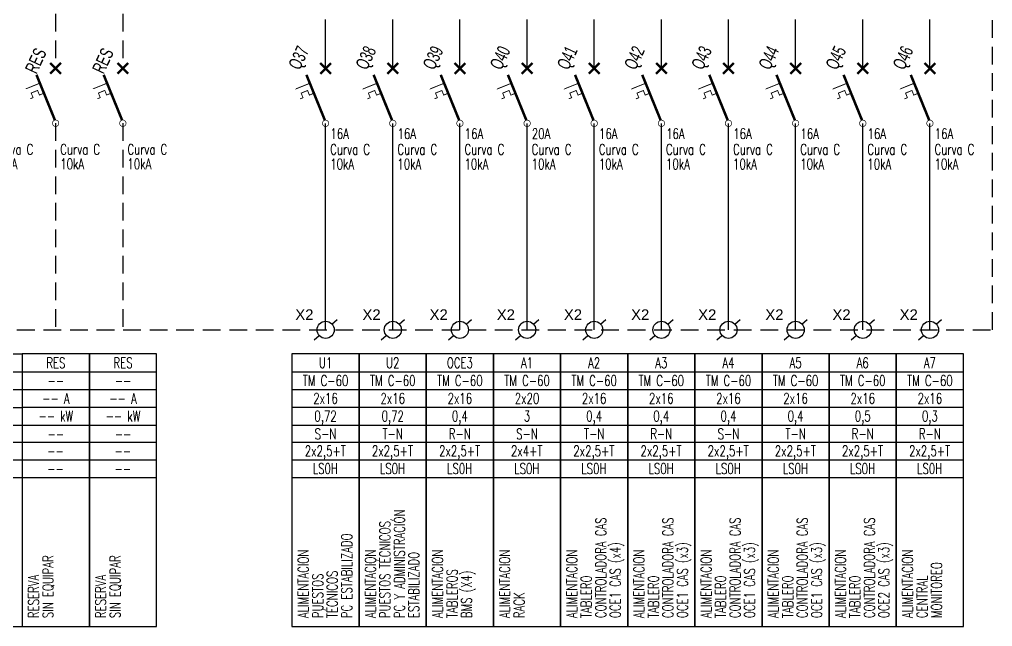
# Model space of a CAD drawing. Header units: millimetres. Extents: x 268.5 to 336.2, y -32.8 to -15.6.
# Drawn here: x 322.42 to 336.16, y -32.78 to -24.21 of the extents above; entities that cross this region are included whole.
import ezdxf
from ezdxf.enums import TextEntityAlignment as Align

# ---------------------------------------------------------------- set-up
doc = ezdxf.new("R2010")
doc.units = ezdxf.units.MM
doc.linetypes.add('HIDDEN', pattern=[0.375, 0.25, -0.125])
doc.linetypes.add('PHANTOM', pattern=[63.5, 31.75, -6.35, 6.35, -6.35, 6.35, -6.35])
for name, color, linetype in [('IE-UN-BARRAS', 14, 'Continuous'), ('IE-UN-CONDUCTOR', 14, 'Continuous'), ('IE-UN-INSTRUMENTOS', 171, 'Continuous'), ('IE-UN-INTERRUPTORES', 74, 'Continuous'), ('IE-UN-RECUADRO', 24, 'HIDDEN'), ('IE-UN-TEXTOS', 154, 'Continuous'), ('INSTRUMENTOS', 171, 'Continuous')]:
    doc.layers.add(name, color=color, linetype=linetype)
doc.styles.add('ARIAL', font='arial.ttf')
doc.styles.add('COTAS', font='romans.shx', dxfattribs={"width": 0.7})
doc.styles.get("Standard").update_dxf_attribs({"font": 'arial.ttf'})
doc.styles.add('UN-2016', font='romans.shx', dxfattribs={"width": 0.7, "height": 0.15})

# ---------------------------------------------------------------- blocks, each defined once
blk = doc.blocks.new('TM-DIN')
for points, const_width in [([(-0.076, 0.897), (0.076, 0.745)], 0.0333), ([(-0.076, 0.745), (0.076, 0.897)], 0.0333), ([(-0.01, 0.088), (-0.271, 0.73)], 0.0361), ([(-0.18, 0.464), (-0.229, 0.444), (-0.255, 0.509), (-0.345, 0.472), (-0.319, 0.407), (-0.36, 0.391)], 0.0125)]:
    blk.add_lwpolyline(points, dxfattribs=dict(const_width=const_width))
blk.add_lwpolyline([(-0.23, 0.608, 0.0125, 0.0125, 0), (-0.352, 0.559, 0.0624, 0, 0), (-0.431, 0.527, 0, 0, 0)], format="xyseb")
at = {"const_width": 0.00933}
blk.add_lwpolyline([(-0.045, 0.045, 1), (0.045, 0.045, 1)], format="xyb", close=True, dxfattribs=at)
at = {"style": 'UN-2016', "width": 0.7}
for tag, p in [('CAPAC', (0.068, -0.176)), ('CURVA', (0.065, -0.398)), ('CAPAC', (0.065, -0.605))]:
    blk.add_attdef(tag, p, '', height=0.15, dxfattribs=at)
blk = doc.blocks.new('BORNES')
for points in [[(0.089, 0.082), (0.164, 0.147)], [(-0.162, -0.139), (-0.092, -0.078)]]:
    blk.add_lwpolyline(points)
blk.add_circle((0, 0), 0.121)
at = {"layer": 'IE-UN-INSTRUMENTOS'}
blk.add_attdef('BORNES', (-0.428, 0.14), '', height=0.15, dxfattribs=at)
blk = doc.blocks.new('PLANILLA-UNI')
blk.add_lwpolyline([(-0.85, -0.422), (-0.85, -7.322), (0.85, -7.322), (0.85, -0.422)], close=True)
for points in [[(-0.85, -0.872), (0.85, -0.872)], [(-0.85, -1.322), (0.85, -1.322)], [(-0.85, -1.772), (0.85, -1.772)], [(-0.85, -2.222), (0.85, -2.222)], [(-0.85, -2.655), (0.837, -2.655)], [(-0.85, -3.101), (0.837, -3.101)], [(-0.85, -3.548), (0.837, -3.548)]]:
    blk.add_lwpolyline(points)
at = {"style": 'ARIAL', "width": 0.7}
for tag, p in [('CIRCUITO', (0, -0.647)), ('PROTECCION', (0, -1.097)), ('CALIBRE', (0, -1.547)), ('POTENCIA', (0, -1.997)), ('FASES', (0, -2.447)), ('CABLE', (-0.006, -2.878)), ('FORMACIÓN', (-0.006, -3.325))]:
    blk.add_attdef(tag, text='', height=0.25, dxfattribs=at).set_placement(p, align=Align.MIDDLE_CENTER)
for tag, p in [('FUNCION', (-0.43, -7.109)), ('DESTINO', (-0.064, -7.109)), ('DESTINO', (0.303, -7.109)), ('DESTINO', (0.669, -7.109))]:
    blk.add_attdef(tag, p, '', height=0.25, rotation=90, dxfattribs=at)

msp = doc.modelspace()

# ---------------------------------------------------------------- linework, layer by layer
at = {"layer": 'IE-UN-BARRAS'}
for points in [[(326.745, -24.897), (326.745, -24.206)], [(327.694, -24.897), (327.694, -24.206)], [(328.642, -24.897), (328.642, -24.206)], [(329.591, -24.897), (329.591, -24.206)], [(330.539, -24.897), (330.539, -24.206)], [(331.488, -24.897), (331.488, -24.206)], [(332.435, -24.897), (332.435, -24.206)], [(333.384, -24.897), (333.384, -24.206)], [(334.332, -24.897), (334.332, -24.206)], [(335.281, -24.897), (335.281, -24.206)], [(326.745, -28.591), (326.745, -25.673)], [(327.694, -28.591), (327.694, -25.673)], [(328.642, -28.591), (328.642, -25.673)], [(329.591, -28.591), (329.591, -25.673)], [(330.539, -28.591), (330.539, -25.673)], [(331.488, -28.591), (331.488, -25.673)], [(332.435, -28.591), (332.435, -25.673)], [(333.384, -28.591), (333.384, -25.673)], [(334.332, -28.591), (334.332, -25.673)], [(335.281, -28.591), (335.281, -25.673)]]:
    msp.add_lwpolyline(points, dxfattribs=at)
at = {"layer": 'IE-UN-CONDUCTOR', "linetype": 'HIDDEN'}
for points in [[(322.932, -20.377), (322.932, -24.896)], [(323.881, -20.377), (323.881, -24.896)], [(322.932, -25.672), (322.932, -28.591)], [(323.881, -25.672), (323.881, -28.591)]]:
    msp.add_lwpolyline(points, dxfattribs=at)
at = {"layer": 'IE-UN-RECUADRO'}
msp.add_lwpolyline([(269.136, -28.59), (336.165, -28.59), (336.165, -17.099), (269.136, -17.099), (269.136, -28.59)], dxfattribs=at)

# ---------------------------------------------------------------- block references
at = {"layer": 'IE-UN-INSTRUMENTOS'}
for p in [(326.745, -28.591), (327.694, -28.591), (328.642, -28.591), (329.591, -28.591), (330.539, -28.591), (331.488, -28.591), (332.435, -28.591), (333.384, -28.591), (334.332, -28.591), (335.281, -28.591)]:
    msp.add_blockref('BORNES', p, dxfattribs=at).add_auto_attribs({'BORNES': 'X2'})
at = {"layer": 'IE-UN-INTERRUPTORES'}
ref = msp.add_blockref('TM-DIN', (321.99, -25.717), dxfattribs=at)
ref.add_attrib('CURVA', 'Curva C', (322.055, -26.115), dxfattribs={"layer": 'IE-UN-TEXTOS', "height": 0.15, "style": 'UN-2016', "width": 0.7})
ref.add_attrib('CAPAC', '16A', (322.058, -25.894), dxfattribs={"layer": 'IE-UN-TEXTOS', "height": 0.15, "style": 'UN-2016', "width": 0.7})
ref.add_attrib('CAPAC', '10kA', (322.055, -26.322), dxfattribs={"layer": 'IE-UN-TEXTOS', "height": 0.15, "style": 'UN-2016', "width": 0.7})
ref = msp.add_blockref('TM-DIN', (322.932, -25.717), dxfattribs=at)
ref.add_attrib('CURVA', 'Curva C', (322.997, -26.115), dxfattribs={"layer": 'IE-UN-TEXTOS', "height": 0.15, "style": 'UN-2016', "width": 0.7})
ref.add_attrib('CAPAC', '10kA', (322.997, -26.322), dxfattribs={"layer": 'IE-UN-TEXTOS', "height": 0.15, "style": 'UN-2016', "width": 0.7})
ref = msp.add_blockref('TM-DIN', (323.881, -25.717), dxfattribs=at)
ref.add_attrib('CURVA', 'Curva C', (323.946, -26.115), dxfattribs={"layer": 'IE-UN-TEXTOS', "height": 0.15, "style": 'UN-2016', "width": 0.7})
ref.add_attrib('CAPAC', '10kA', (323.946, -26.322), dxfattribs={"layer": 'IE-UN-TEXTOS', "height": 0.15, "style": 'UN-2016', "width": 0.7})
ref = msp.add_blockref('TM-DIN', (326.745, -25.718), dxfattribs=at)
ref.add_attrib('CURVA', 'Curva C', (326.81, -26.116), dxfattribs={"layer": 'IE-UN-TEXTOS', "height": 0.15, "style": 'UN-2016', "width": 0.7})
ref.add_attrib('CAPAC', '16A', (326.813, -25.894), dxfattribs={"layer": 'IE-UN-TEXTOS', "height": 0.15, "style": 'UN-2016', "width": 0.7})
ref.add_attrib('CAPAC', '10kA', (326.81, -26.323), dxfattribs={"layer": 'IE-UN-TEXTOS', "height": 0.15, "style": 'UN-2016', "width": 0.7})
ref = msp.add_blockref('TM-DIN', (327.694, -25.718), dxfattribs=at)
ref.add_attrib('CURVA', 'Curva C', (327.759, -26.116), dxfattribs={"layer": 'IE-UN-TEXTOS', "height": 0.15, "style": 'UN-2016', "width": 0.7})
ref.add_attrib('CAPAC', '16A', (327.761, -25.894), dxfattribs={"layer": 'IE-UN-TEXTOS', "height": 0.15, "style": 'UN-2016', "width": 0.7})
ref.add_attrib('CAPAC', '10kA', (327.759, -26.323), dxfattribs={"layer": 'IE-UN-TEXTOS', "height": 0.15, "style": 'UN-2016', "width": 0.7})
ref = msp.add_blockref('TM-DIN', (328.642, -25.718), dxfattribs=at)
ref.add_attrib('CURVA', 'Curva C', (328.707, -26.116), dxfattribs={"layer": 'IE-UN-TEXTOS', "height": 0.15, "style": 'UN-2016', "width": 0.7})
ref.add_attrib('CAPAC', '16A', (328.71, -25.894), dxfattribs={"layer": 'IE-UN-TEXTOS', "height": 0.15, "style": 'UN-2016', "width": 0.7})
ref.add_attrib('CAPAC', '10kA', (328.707, -26.323), dxfattribs={"layer": 'IE-UN-TEXTOS', "height": 0.15, "style": 'UN-2016', "width": 0.7})
ref = msp.add_blockref('TM-DIN', (329.591, -25.718), dxfattribs=at)
ref.add_attrib('CURVA', 'Curva C', (329.656, -26.116), dxfattribs={"layer": 'IE-UN-TEXTOS', "height": 0.15, "style": 'UN-2016', "width": 0.7})
ref.add_attrib('CAPAC', '20A', (329.658, -25.894), dxfattribs={"layer": 'IE-UN-TEXTOS', "height": 0.15, "style": 'UN-2016', "width": 0.7})
ref.add_attrib('CAPAC', '10kA', (329.656, -26.323), dxfattribs={"layer": 'IE-UN-TEXTOS', "height": 0.15, "style": 'UN-2016', "width": 0.7})
ref = msp.add_blockref('TM-DIN', (330.539, -25.718), dxfattribs=at)
ref.add_attrib('CURVA', 'Curva C', (330.604, -26.116), dxfattribs={"layer": 'IE-UN-TEXTOS', "height": 0.15, "style": 'UN-2016', "width": 0.7})
ref.add_attrib('CAPAC', '16A', (330.607, -25.894), dxfattribs={"layer": 'IE-UN-TEXTOS', "height": 0.15, "style": 'UN-2016', "width": 0.7})
ref.add_attrib('CAPAC', '10kA', (330.604, -26.323), dxfattribs={"layer": 'IE-UN-TEXTOS', "height": 0.15, "style": 'UN-2016', "width": 0.7})
ref = msp.add_blockref('TM-DIN', (331.488, -25.718), dxfattribs=at)
ref.add_attrib('CURVA', 'Curva C', (331.553, -26.116), dxfattribs={"layer": 'IE-UN-TEXTOS', "height": 0.15, "style": 'UN-2016', "width": 0.7})
ref.add_attrib('CAPAC', '16A', (331.555, -25.894), dxfattribs={"layer": 'IE-UN-TEXTOS', "height": 0.15, "style": 'UN-2016', "width": 0.7})
ref.add_attrib('CAPAC', '10kA', (331.553, -26.323), dxfattribs={"layer": 'IE-UN-TEXTOS', "height": 0.15, "style": 'UN-2016', "width": 0.7})
ref = msp.add_blockref('TM-DIN', (332.435, -25.718), dxfattribs=at)
ref.add_attrib('CURVA', 'Curva C', (332.5, -26.116), dxfattribs={"layer": 'IE-UN-TEXTOS', "height": 0.15, "style": 'UN-2016', "width": 0.7})
ref.add_attrib('CAPAC', '16A', (332.503, -25.894), dxfattribs={"layer": 'IE-UN-TEXTOS', "height": 0.15, "style": 'UN-2016', "width": 0.7})
ref.add_attrib('CAPAC', '10kA', (332.5, -26.323), dxfattribs={"layer": 'IE-UN-TEXTOS', "height": 0.15, "style": 'UN-2016', "width": 0.7})
ref = msp.add_blockref('TM-DIN', (333.384, -25.718), dxfattribs=at)
ref.add_attrib('CURVA', 'Curva C', (333.449, -26.116), dxfattribs={"layer": 'IE-UN-TEXTOS', "height": 0.15, "style": 'UN-2016', "width": 0.7})
ref.add_attrib('CAPAC', '16A', (333.452, -25.894), dxfattribs={"layer": 'IE-UN-TEXTOS', "height": 0.15, "style": 'UN-2016', "width": 0.7})
ref.add_attrib('CAPAC', '10kA', (333.449, -26.323), dxfattribs={"layer": 'IE-UN-TEXTOS', "height": 0.15, "style": 'UN-2016', "width": 0.7})
ref = msp.add_blockref('TM-DIN', (334.332, -25.718), dxfattribs=at)
ref.add_attrib('CURVA', 'Curva C', (334.397, -26.116), dxfattribs={"layer": 'IE-UN-TEXTOS', "height": 0.15, "style": 'UN-2016', "width": 0.7})
ref.add_attrib('CAPAC', '16A', (334.4, -25.894), dxfattribs={"layer": 'IE-UN-TEXTOS', "height": 0.15, "style": 'UN-2016', "width": 0.7})
ref.add_attrib('CAPAC', '10kA', (334.397, -26.323), dxfattribs={"layer": 'IE-UN-TEXTOS', "height": 0.15, "style": 'UN-2016', "width": 0.7})
ref = msp.add_blockref('TM-DIN', (335.281, -25.718), dxfattribs=at)
ref.add_attrib('CURVA', 'Curva C', (335.346, -26.116), dxfattribs={"layer": 'IE-UN-TEXTOS', "height": 0.15, "style": 'UN-2016', "width": 0.7})
ref.add_attrib('CAPAC', '16A', (335.349, -25.894), dxfattribs={"layer": 'IE-UN-TEXTOS', "height": 0.15, "style": 'UN-2016', "width": 0.7})
ref.add_attrib('CAPAC', '10kA', (335.346, -26.323), dxfattribs={"layer": 'IE-UN-TEXTOS', "height": 0.15, "style": 'UN-2016', "width": 0.7})
at = {"layer": 'IE-UN-TEXTOS'}
ref = msp.add_blockref('PLANILLA-UNI', (321.989, -28.697), dxfattribs=dict(at, xscale=0.5581000000000002, yscale=0.5581000000000002, zscale=0.5581000000000002))
ref.add_attrib('CIRCUITO', 'A20', dxfattribs={"height": 0.15, "style": 'COTAS', "width": 0.7}).set_placement((321.989, -29.058), align=Align.MIDDLE_CENTER)
ref.add_attrib('PROTECCION', 'TM C-60', dxfattribs={"height": 0.15, "style": 'COTAS', "width": 0.7}).set_placement((321.989, -29.309), align=Align.MIDDLE_CENTER)
ref.add_attrib('CALIBRE', '2x16', dxfattribs={"height": 0.15, "style": 'COTAS', "width": 0.7}).set_placement((321.989, -29.56), align=Align.MIDDLE_CENTER)
ref.add_attrib('POTENCIA', '1,5', dxfattribs={"height": 0.15, "style": 'COTAS', "width": 0.7}).set_placement((321.989, -29.811), align=Align.MIDDLE_CENTER)
ref.add_attrib('FASES', 'T-N', dxfattribs={"height": 0.15, "style": 'COTAS', "width": 0.7}).set_placement((321.989, -30.062), align=Align.MIDDLE_CENTER)
ref.add_attrib('CABLE', '2x2,5+T', dxfattribs={"height": 0.15, "style": 'COTAS', "width": 0.7}).set_placement((321.986, -30.303), align=Align.MIDDLE_CENTER)
ref.add_attrib('FORMACIÓN', 'LS0H', dxfattribs={"height": 0.15, "style": 'COTAS', "width": 0.7}).set_placement((321.986, -30.552), align=Align.MIDDLE_CENTER)
ref.add_attrib('FUNCION', 'ALIMENTACION', (321.749, -32.665), dxfattribs={"height": 0.15, "rotation": 90, "style": 'COTAS', "width": 0.7})
ref.add_attrib('DESTINO', 'RESISTENCIA', (321.954, -32.665), dxfattribs={"height": 0.15, "rotation": 90, "style": 'COTAS', "width": 0.7})
ref.add_attrib('DESTINO', 'ELÉCTRICA', (322.158, -32.665), dxfattribs={"height": 0.15, "rotation": 90, "style": 'COTAS', "width": 0.7})
ref = msp.add_blockref('PLANILLA-UNI', (322.935, -28.696), dxfattribs=dict(at, xscale=0.5581281457874344, yscale=0.5581281457874344, zscale=0.5581281457874344))
ref.add_attrib('FASES', '--', dxfattribs={"height": 0.15, "style": 'COTAS', "width": 0.7}).set_placement((322.935, -30.062), align=Align.MIDDLE_CENTER)
ref.add_attrib('CIRCUITO', 'RES', dxfattribs={"height": 0.15, "style": 'COTAS', "width": 0.7}).set_placement((322.935, -29.057), align=Align.MIDDLE_CENTER)
ref.add_attrib('PROTECCION', '--', dxfattribs={"height": 0.15, "style": 'COTAS', "width": 0.7}).set_placement((322.935, -29.308), align=Align.MIDDLE_CENTER)
ref.add_attrib('CALIBRE', '-- A', dxfattribs={"height": 0.15, "style": 'COTAS', "width": 0.7}).set_placement((322.935, -29.559), align=Align.MIDDLE_CENTER)
ref.add_attrib('POTENCIA', '-- kW', dxfattribs={"height": 0.15, "style": 'COTAS', "width": 0.7}).set_placement((322.935, -29.811), align=Align.MIDDLE_CENTER)
ref.add_attrib('CABLE', '--', dxfattribs={"height": 0.15, "style": 'COTAS', "width": 0.7}).set_placement((322.931, -30.302), align=Align.MIDDLE_CENTER)
ref.add_attrib('FORMACIÓN', '--', dxfattribs={"height": 0.15, "style": 'COTAS', "width": 0.7}).set_placement((322.931, -30.552), align=Align.MIDDLE_CENTER)
ref.add_attrib('FUNCION', 'RESERVA', (322.695, -32.664), dxfattribs={"height": 0.15, "rotation": 90, "style": 'COTAS', "width": 0.7})
ref.add_attrib('DESTINO', 'SIN EQUIPAR', (322.899, -32.664), dxfattribs={"height": 0.15, "rotation": 90, "style": 'COTAS', "width": 0.7})
ref = msp.add_blockref('PLANILLA-UNI', (323.884, -28.696), dxfattribs=dict(at, xscale=0.5581281457874344, yscale=0.5581281457874344, zscale=0.5581281457874344))
ref.add_attrib('FASES', '--', dxfattribs={"height": 0.15, "style": 'COTAS', "width": 0.7}).set_placement((323.884, -30.062), align=Align.MIDDLE_CENTER)
ref.add_attrib('CIRCUITO', 'RES', dxfattribs={"height": 0.15, "style": 'COTAS', "width": 0.7}).set_placement((323.884, -29.057), align=Align.MIDDLE_CENTER)
ref.add_attrib('PROTECCION', '--', dxfattribs={"height": 0.15, "style": 'COTAS', "width": 0.7}).set_placement((323.884, -29.308), align=Align.MIDDLE_CENTER)
ref.add_attrib('CALIBRE', '-- A', dxfattribs={"height": 0.15, "style": 'COTAS', "width": 0.7}).set_placement((323.884, -29.559), align=Align.MIDDLE_CENTER)
ref.add_attrib('POTENCIA', '-- kW', dxfattribs={"height": 0.15, "style": 'COTAS', "width": 0.7}).set_placement((323.884, -29.811), align=Align.MIDDLE_CENTER)
ref.add_attrib('CABLE', '--', dxfattribs={"height": 0.15, "style": 'COTAS', "width": 0.7}).set_placement((323.88, -30.302), align=Align.MIDDLE_CENTER)
ref.add_attrib('FORMACIÓN', '--', dxfattribs={"height": 0.15, "style": 'COTAS', "width": 0.7}).set_placement((323.88, -30.552), align=Align.MIDDLE_CENTER)
ref.add_attrib('FUNCION', 'RESERVA', (323.643, -32.664), dxfattribs={"height": 0.15, "rotation": 90, "style": 'COTAS', "width": 0.7})
ref.add_attrib('DESTINO', 'SIN EQUIPAR', (323.848, -32.664), dxfattribs={"height": 0.15, "rotation": 90, "style": 'COTAS', "width": 0.7})
ref = msp.add_blockref('PLANILLA-UNI', (326.744, -28.696), dxfattribs=dict(at, xscale=0.5581000000000002, yscale=0.5581000000000002, zscale=0.5581000000000002))
ref.add_attrib('CIRCUITO', 'U1', dxfattribs={"height": 0.15, "style": 'COTAS', "width": 0.7}).set_placement((326.744, -29.057), align=Align.MIDDLE_CENTER)
ref.add_attrib('PROTECCION', 'TM C-60', dxfattribs={"height": 0.15, "style": 'COTAS', "width": 0.7}).set_placement((326.744, -29.308), align=Align.MIDDLE_CENTER)
ref.add_attrib('CALIBRE', '2x16', dxfattribs={"height": 0.15, "style": 'COTAS', "width": 0.7}).set_placement((326.744, -29.559), align=Align.MIDDLE_CENTER)
ref.add_attrib('POTENCIA', '0,72', dxfattribs={"height": 0.15, "style": 'COTAS', "width": 0.7}).set_placement((326.744, -29.81), align=Align.MIDDLE_CENTER)
ref.add_attrib('FASES', 'S-N', dxfattribs={"height": 0.15, "style": 'COTAS', "width": 0.7}).set_placement((326.744, -30.061), align=Align.MIDDLE_CENTER)
ref.add_attrib('CABLE', '2x2,5+T', dxfattribs={"height": 0.15, "style": 'COTAS', "width": 0.7}).set_placement((326.741, -30.302), align=Align.MIDDLE_CENTER)
ref.add_attrib('FORMACIÓN', 'LS0H', dxfattribs={"height": 0.15, "style": 'COTAS', "width": 0.7}).set_placement((326.741, -30.551), align=Align.MIDDLE_CENTER)
ref.add_attrib('FUNCION', 'ALIMENTACION', (326.504, -32.664), dxfattribs={"height": 0.15, "rotation": 90, "style": 'COTAS', "width": 0.7})
ref.add_attrib('DESTINO', 'PUESTOS', (326.709, -32.664), dxfattribs={"height": 0.15, "rotation": 90, "style": 'COTAS', "width": 0.7})
ref.add_attrib('DESTINO', 'TÉCNICOS', (326.913, -32.664), dxfattribs={"height": 0.15, "rotation": 90, "style": 'COTAS', "width": 0.7})
ref.add_attrib('DESTINO', 'PC ESTABILIZADO', (327.118, -32.664), dxfattribs={"height": 0.15, "rotation": 90, "style": 'COTAS', "width": 0.7})
ref = msp.add_blockref('PLANILLA-UNI', (327.693, -28.696), dxfattribs=dict(at, xscale=0.5581000000000002, yscale=0.5581000000000002, zscale=0.5581000000000002))
ref.add_attrib('CIRCUITO', 'U2', dxfattribs={"height": 0.15, "style": 'COTAS', "width": 0.7}).set_placement((327.693, -29.057), align=Align.MIDDLE_CENTER)
ref.add_attrib('PROTECCION', 'TM C-60', dxfattribs={"height": 0.15, "style": 'COTAS', "width": 0.7}).set_placement((327.693, -29.308), align=Align.MIDDLE_CENTER)
ref.add_attrib('CALIBRE', '2x16', dxfattribs={"height": 0.15, "style": 'COTAS', "width": 0.7}).set_placement((327.693, -29.559), align=Align.MIDDLE_CENTER)
ref.add_attrib('POTENCIA', '0,72', dxfattribs={"height": 0.15, "style": 'COTAS', "width": 0.7}).set_placement((327.693, -29.81), align=Align.MIDDLE_CENTER)
ref.add_attrib('FASES', 'T-N', dxfattribs={"height": 0.15, "style": 'COTAS', "width": 0.7}).set_placement((327.693, -30.061), align=Align.MIDDLE_CENTER)
ref.add_attrib('CABLE', '2x2,5+T', dxfattribs={"height": 0.15, "style": 'COTAS', "width": 0.7}).set_placement((327.689, -30.302), align=Align.MIDDLE_CENTER)
ref.add_attrib('FORMACIÓN', 'LS0H', dxfattribs={"height": 0.15, "style": 'COTAS', "width": 0.7}).set_placement((327.689, -30.551), align=Align.MIDDLE_CENTER)
ref.add_attrib('FUNCION', 'ALIMENTACION', (327.453, -32.664), dxfattribs={"height": 0.15, "rotation": 90, "style": 'COTAS', "width": 0.7})
ref.add_attrib('DESTINO', 'PUESTOS TÉCNICOS', (327.657, -32.664), dxfattribs={"height": 0.15, "rotation": 90, "style": 'COTAS', "width": 0.7})
ref.add_attrib('DESTINO', 'PC Y ADMINISTRACIÓN', (327.862, -32.664), dxfattribs={"height": 0.15, "rotation": 90, "style": 'COTAS', "width": 0.7})
ref.add_attrib('DESTINO', 'ESTABILIZADO', (328.066, -32.664), dxfattribs={"height": 0.15, "rotation": 90, "style": 'COTAS', "width": 0.7})
ref = msp.add_blockref('PLANILLA-UNI', (328.641, -28.696), dxfattribs=dict(at, xscale=0.5581000000000002, yscale=0.5581000000000002, zscale=0.5581000000000002))
ref.add_attrib('CIRCUITO', 'OCE3', dxfattribs={"height": 0.15, "style": 'COTAS', "width": 0.7}).set_placement((328.641, -29.057), align=Align.MIDDLE_CENTER)
ref.add_attrib('PROTECCION', 'TM C-60', dxfattribs={"height": 0.15, "style": 'COTAS', "width": 0.7}).set_placement((328.641, -29.308), align=Align.MIDDLE_CENTER)
ref.add_attrib('CALIBRE', '2x16', dxfattribs={"height": 0.15, "style": 'COTAS', "width": 0.7}).set_placement((328.641, -29.559), align=Align.MIDDLE_CENTER)
ref.add_attrib('POTENCIA', '0,4', dxfattribs={"height": 0.15, "style": 'COTAS', "width": 0.7}).set_placement((328.641, -29.81), align=Align.MIDDLE_CENTER)
ref.add_attrib('FASES', 'R-N', dxfattribs={"height": 0.15, "style": 'COTAS', "width": 0.7}).set_placement((328.641, -30.061), align=Align.MIDDLE_CENTER)
ref.add_attrib('CABLE', '2x2,5+T', dxfattribs={"height": 0.15, "style": 'COTAS', "width": 0.7}).set_placement((328.638, -30.302), align=Align.MIDDLE_CENTER)
ref.add_attrib('FORMACIÓN', 'LS0H', dxfattribs={"height": 0.15, "style": 'COTAS', "width": 0.7}).set_placement((328.638, -30.551), align=Align.MIDDLE_CENTER)
ref.add_attrib('FUNCION', 'ALIMENTACION', (328.401, -32.664), dxfattribs={"height": 0.15, "rotation": 90, "style": 'COTAS', "width": 0.7})
ref.add_attrib('DESTINO', 'TABLEROS', (328.606, -32.664), dxfattribs={"height": 0.15, "rotation": 90, "style": 'COTAS', "width": 0.7})
ref.add_attrib('DESTINO', 'BMS (X4)', (328.81, -32.664), dxfattribs={"height": 0.15, "rotation": 90, "style": 'COTAS', "width": 0.7})
ref = msp.add_blockref('PLANILLA-UNI', (329.59, -28.696), dxfattribs=dict(at, xscale=0.5581000000000002, yscale=0.5581000000000002, zscale=0.5581000000000002))
ref.add_attrib('CIRCUITO', 'A1', dxfattribs={"height": 0.15, "style": 'COTAS', "width": 0.7}).set_placement((329.59, -29.057), align=Align.MIDDLE_CENTER)
ref.add_attrib('PROTECCION', 'TM C-60', dxfattribs={"height": 0.15, "style": 'COTAS', "width": 0.7}).set_placement((329.59, -29.308), align=Align.MIDDLE_CENTER)
ref.add_attrib('CALIBRE', '2x20', dxfattribs={"height": 0.15, "style": 'COTAS', "width": 0.7}).set_placement((329.59, -29.559), align=Align.MIDDLE_CENTER)
ref.add_attrib('POTENCIA', '3', dxfattribs={"height": 0.15, "style": 'COTAS', "width": 0.7}).set_placement((329.59, -29.81), align=Align.MIDDLE_CENTER)
ref.add_attrib('FASES', 'S-N', dxfattribs={"height": 0.15, "style": 'COTAS', "width": 0.7}).set_placement((329.59, -30.061), align=Align.MIDDLE_CENTER)
ref.add_attrib('CABLE', '2x4+T', dxfattribs={"height": 0.15, "style": 'COTAS', "width": 0.7}).set_placement((329.586, -30.302), align=Align.MIDDLE_CENTER)
ref.add_attrib('FORMACIÓN', 'LS0H', dxfattribs={"height": 0.15, "style": 'COTAS', "width": 0.7}).set_placement((329.586, -30.551), align=Align.MIDDLE_CENTER)
ref.add_attrib('FUNCION', 'ALIMENTACION', (329.349, -32.664), dxfattribs={"height": 0.15, "rotation": 90, "style": 'COTAS', "width": 0.7})
ref.add_attrib('DESTINO', 'RACK', (329.554, -32.664), dxfattribs={"height": 0.15, "rotation": 90, "style": 'COTAS', "width": 0.7})
ref = msp.add_blockref('PLANILLA-UNI', (330.538, -28.696), dxfattribs=dict(at, xscale=0.5581000000000002, yscale=0.5581000000000002, zscale=0.5581000000000002))
ref.add_attrib('CIRCUITO', 'A2', dxfattribs={"height": 0.15, "style": 'COTAS', "width": 0.7}).set_placement((330.538, -29.057), align=Align.MIDDLE_CENTER)
ref.add_attrib('PROTECCION', 'TM C-60', dxfattribs={"height": 0.15, "style": 'COTAS', "width": 0.7}).set_placement((330.538, -29.308), align=Align.MIDDLE_CENTER)
ref.add_attrib('CALIBRE', '2x16', dxfattribs={"height": 0.15, "style": 'COTAS', "width": 0.7}).set_placement((330.538, -29.559), align=Align.MIDDLE_CENTER)
ref.add_attrib('POTENCIA', '0,4', dxfattribs={"height": 0.15, "style": 'COTAS', "width": 0.7}).set_placement((330.538, -29.81), align=Align.MIDDLE_CENTER)
ref.add_attrib('FASES', 'T-N', dxfattribs={"height": 0.15, "style": 'COTAS', "width": 0.7}).set_placement((330.538, -30.061), align=Align.MIDDLE_CENTER)
ref.add_attrib('CABLE', '2x2,5+T', dxfattribs={"height": 0.15, "style": 'COTAS', "width": 0.7}).set_placement((330.534, -30.302), align=Align.MIDDLE_CENTER)
ref.add_attrib('FORMACIÓN', 'LS0H', dxfattribs={"height": 0.15, "style": 'COTAS', "width": 0.7}).set_placement((330.534, -30.551), align=Align.MIDDLE_CENTER)
ref.add_attrib('FUNCION', 'ALIMENTACION', (330.298, -32.664), dxfattribs={"height": 0.15, "rotation": 90, "style": 'COTAS', "width": 0.7})
ref.add_attrib('DESTINO', 'TABLERO', (330.502, -32.664), dxfattribs={"height": 0.15, "rotation": 90, "style": 'COTAS', "width": 0.7})
ref.add_attrib('DESTINO', 'CONTROLADORA CAS', (330.707, -32.664), dxfattribs={"height": 0.15, "rotation": 90, "style": 'COTAS', "width": 0.7})
ref.add_attrib('DESTINO', 'OCE1 CAS (x4)', (330.911, -32.664), dxfattribs={"height": 0.15, "rotation": 90, "style": 'COTAS', "width": 0.7})
ref = msp.add_blockref('PLANILLA-UNI', (331.486, -28.696), dxfattribs=dict(at, xscale=0.5581000000000002, yscale=0.5581000000000002, zscale=0.5581000000000002))
ref.add_attrib('CIRCUITO', 'A3', dxfattribs={"height": 0.15, "style": 'COTAS', "width": 0.7}).set_placement((331.486, -29.057), align=Align.MIDDLE_CENTER)
ref.add_attrib('PROTECCION', 'TM C-60', dxfattribs={"height": 0.15, "style": 'COTAS', "width": 0.7}).set_placement((331.486, -29.308), align=Align.MIDDLE_CENTER)
ref.add_attrib('CALIBRE', '2x16', dxfattribs={"height": 0.15, "style": 'COTAS', "width": 0.7}).set_placement((331.486, -29.559), align=Align.MIDDLE_CENTER)
ref.add_attrib('POTENCIA', '0,4', dxfattribs={"height": 0.15, "style": 'COTAS', "width": 0.7}).set_placement((331.486, -29.81), align=Align.MIDDLE_CENTER)
ref.add_attrib('FASES', 'R-N', dxfattribs={"height": 0.15, "style": 'COTAS', "width": 0.7}).set_placement((331.486, -30.061), align=Align.MIDDLE_CENTER)
ref.add_attrib('CABLE', '2x2,5+T', dxfattribs={"height": 0.15, "style": 'COTAS', "width": 0.7}).set_placement((331.483, -30.302), align=Align.MIDDLE_CENTER)
ref.add_attrib('FORMACIÓN', 'LS0H', dxfattribs={"height": 0.15, "style": 'COTAS', "width": 0.7}).set_placement((331.483, -30.551), align=Align.MIDDLE_CENTER)
ref.add_attrib('FUNCION', 'ALIMENTACION', (331.246, -32.664), dxfattribs={"height": 0.15, "rotation": 90, "style": 'COTAS', "width": 0.7})
ref.add_attrib('DESTINO', 'TABLERO', (331.451, -32.664), dxfattribs={"height": 0.15, "rotation": 90, "style": 'COTAS', "width": 0.7})
ref.add_attrib('DESTINO', 'CONTROLADORA CAS', (331.655, -32.664), dxfattribs={"height": 0.15, "rotation": 90, "style": 'COTAS', "width": 0.7})
ref.add_attrib('DESTINO', 'OCE1 CAS (x3)', (331.86, -32.664), dxfattribs={"height": 0.15, "rotation": 90, "style": 'COTAS', "width": 0.7})
ref = msp.add_blockref('PLANILLA-UNI', (332.435, -28.696), dxfattribs=dict(at, xscale=0.5581000000000002, yscale=0.5581000000000002, zscale=0.5581000000000002))
ref.add_attrib('CIRCUITO', 'A4', dxfattribs={"height": 0.15, "style": 'COTAS', "width": 0.7}).set_placement((332.435, -29.057), align=Align.MIDDLE_CENTER)
ref.add_attrib('PROTECCION', 'TM C-60', dxfattribs={"height": 0.15, "style": 'COTAS', "width": 0.7}).set_placement((332.435, -29.308), align=Align.MIDDLE_CENTER)
ref.add_attrib('CALIBRE', '2x16', dxfattribs={"height": 0.15, "style": 'COTAS', "width": 0.7}).set_placement((332.435, -29.559), align=Align.MIDDLE_CENTER)
ref.add_attrib('POTENCIA', '0,4', dxfattribs={"height": 0.15, "style": 'COTAS', "width": 0.7}).set_placement((332.435, -29.81), align=Align.MIDDLE_CENTER)
ref.add_attrib('FASES', 'S-N', dxfattribs={"height": 0.15, "style": 'COTAS', "width": 0.7}).set_placement((332.435, -30.061), align=Align.MIDDLE_CENTER)
ref.add_attrib('CABLE', '2x2,5+T', dxfattribs={"height": 0.15, "style": 'COTAS', "width": 0.7}).set_placement((332.431, -30.302), align=Align.MIDDLE_CENTER)
ref.add_attrib('FORMACIÓN', 'LS0H', dxfattribs={"height": 0.15, "style": 'COTAS', "width": 0.7}).set_placement((332.431, -30.551), align=Align.MIDDLE_CENTER)
ref.add_attrib('FUNCION', 'ALIMENTACION', (332.195, -32.664), dxfattribs={"height": 0.15, "rotation": 90, "style": 'COTAS', "width": 0.7})
ref.add_attrib('DESTINO', 'TABLERO', (332.399, -32.664), dxfattribs={"height": 0.15, "rotation": 90, "style": 'COTAS', "width": 0.7})
ref.add_attrib('DESTINO', 'CONTROLADORA CAS', (332.604, -32.664), dxfattribs={"height": 0.15, "rotation": 90, "style": 'COTAS', "width": 0.7})
ref.add_attrib('DESTINO', 'OCE1 CAS (x3)', (332.808, -32.664), dxfattribs={"height": 0.15, "rotation": 90, "style": 'COTAS', "width": 0.7})
ref = msp.add_blockref('PLANILLA-UNI', (333.383, -28.696), dxfattribs=dict(at, xscale=0.5581000000000002, yscale=0.5581000000000002, zscale=0.5581000000000002))
ref.add_attrib('CIRCUITO', 'A5', dxfattribs={"height": 0.15, "style": 'COTAS', "width": 0.7}).set_placement((333.383, -29.057), align=Align.MIDDLE_CENTER)
ref.add_attrib('PROTECCION', 'TM C-60', dxfattribs={"height": 0.15, "style": 'COTAS', "width": 0.7}).set_placement((333.383, -29.308), align=Align.MIDDLE_CENTER)
ref.add_attrib('CALIBRE', '2x16', dxfattribs={"height": 0.15, "style": 'COTAS', "width": 0.7}).set_placement((333.383, -29.559), align=Align.MIDDLE_CENTER)
ref.add_attrib('POTENCIA', '0,4', dxfattribs={"height": 0.15, "style": 'COTAS', "width": 0.7}).set_placement((333.383, -29.81), align=Align.MIDDLE_CENTER)
ref.add_attrib('FASES', 'T-N', dxfattribs={"height": 0.15, "style": 'COTAS', "width": 0.7}).set_placement((333.383, -30.061), align=Align.MIDDLE_CENTER)
ref.add_attrib('CABLE', '2x2,5+T', dxfattribs={"height": 0.15, "style": 'COTAS', "width": 0.7}).set_placement((333.38, -30.302), align=Align.MIDDLE_CENTER)
ref.add_attrib('FORMACIÓN', 'LS0H', dxfattribs={"height": 0.15, "style": 'COTAS', "width": 0.7}).set_placement((333.38, -30.551), align=Align.MIDDLE_CENTER)
ref.add_attrib('FUNCION', 'ALIMENTACION', (333.143, -32.664), dxfattribs={"height": 0.15, "rotation": 90, "style": 'COTAS', "width": 0.7})
ref.add_attrib('DESTINO', 'TABLERO', (333.348, -32.664), dxfattribs={"height": 0.15, "rotation": 90, "style": 'COTAS', "width": 0.7})
ref.add_attrib('DESTINO', 'CONTROLADORA CAS', (333.552, -32.664), dxfattribs={"height": 0.15, "rotation": 90, "style": 'COTAS', "width": 0.7})
ref.add_attrib('DESTINO', 'OCE1 CAS (x3)', (333.756, -32.664), dxfattribs={"height": 0.15, "rotation": 90, "style": 'COTAS', "width": 0.7})
ref = msp.add_blockref('PLANILLA-UNI', (334.331, -28.696), dxfattribs=dict(at, xscale=0.5581000000000002, yscale=0.5581000000000002, zscale=0.5581000000000002))
ref.add_attrib('CIRCUITO', 'A6', dxfattribs={"height": 0.15, "style": 'COTAS', "width": 0.7}).set_placement((334.331, -29.057), align=Align.MIDDLE_CENTER)
ref.add_attrib('PROTECCION', 'TM C-60', dxfattribs={"height": 0.15, "style": 'COTAS', "width": 0.7}).set_placement((334.331, -29.308), align=Align.MIDDLE_CENTER)
ref.add_attrib('CALIBRE', '2x16', dxfattribs={"height": 0.15, "style": 'COTAS', "width": 0.7}).set_placement((334.331, -29.559), align=Align.MIDDLE_CENTER)
ref.add_attrib('POTENCIA', '0,5', dxfattribs={"height": 0.15, "style": 'COTAS', "width": 0.7}).set_placement((334.331, -29.81), align=Align.MIDDLE_CENTER)
ref.add_attrib('FASES', 'R-N', dxfattribs={"height": 0.15, "style": 'COTAS', "width": 0.7}).set_placement((334.331, -30.061), align=Align.MIDDLE_CENTER)
ref.add_attrib('CABLE', '2x2,5+T', dxfattribs={"height": 0.15, "style": 'COTAS', "width": 0.7}).set_placement((334.328, -30.302), align=Align.MIDDLE_CENTER)
ref.add_attrib('FORMACIÓN', 'LS0H', dxfattribs={"height": 0.15, "style": 'COTAS', "width": 0.7}).set_placement((334.328, -30.551), align=Align.MIDDLE_CENTER)
ref.add_attrib('FUNCION', 'ALIMENTACION', (334.091, -32.664), dxfattribs={"height": 0.15, "rotation": 90, "style": 'COTAS', "width": 0.7})
ref.add_attrib('DESTINO', 'TABLERO', (334.296, -32.664), dxfattribs={"height": 0.15, "rotation": 90, "style": 'COTAS', "width": 0.7})
ref.add_attrib('DESTINO', 'CONTROLADORA CAS', (334.5, -32.664), dxfattribs={"height": 0.15, "rotation": 90, "style": 'COTAS', "width": 0.7})
ref.add_attrib('DESTINO', 'OCE2 CAS (x3)', (334.705, -32.664), dxfattribs={"height": 0.15, "rotation": 90, "style": 'COTAS', "width": 0.7})
ref = msp.add_blockref('PLANILLA-UNI', (335.28, -28.696), dxfattribs=dict(at, xscale=0.5581000000000002, yscale=0.5581000000000002, zscale=0.5581000000000002))
ref.add_attrib('CIRCUITO', 'A7', dxfattribs={"height": 0.15, "style": 'COTAS', "width": 0.7}).set_placement((335.28, -29.057), align=Align.MIDDLE_CENTER)
ref.add_attrib('PROTECCION', 'TM C-60', dxfattribs={"height": 0.15, "style": 'COTAS', "width": 0.7}).set_placement((335.28, -29.308), align=Align.MIDDLE_CENTER)
ref.add_attrib('CALIBRE', '2x16', dxfattribs={"height": 0.15, "style": 'COTAS', "width": 0.7}).set_placement((335.28, -29.559), align=Align.MIDDLE_CENTER)
ref.add_attrib('POTENCIA', '0,3', dxfattribs={"height": 0.15, "style": 'COTAS', "width": 0.7}).set_placement((335.28, -29.81), align=Align.MIDDLE_CENTER)
ref.add_attrib('FASES', 'R-N', dxfattribs={"height": 0.15, "style": 'COTAS', "width": 0.7}).set_placement((335.28, -30.061), align=Align.MIDDLE_CENTER)
ref.add_attrib('CABLE', '2x2,5+T', dxfattribs={"height": 0.15, "style": 'COTAS', "width": 0.7}).set_placement((335.276, -30.302), align=Align.MIDDLE_CENTER)
ref.add_attrib('FORMACIÓN', 'LS0H', dxfattribs={"height": 0.15, "style": 'COTAS', "width": 0.7}).set_placement((335.276, -30.551), align=Align.MIDDLE_CENTER)
ref.add_attrib('FUNCION', 'ALIMENTACION', (335.04, -32.664), dxfattribs={"height": 0.15, "rotation": 90, "style": 'COTAS', "width": 0.7})
ref.add_attrib('DESTINO', 'CENTRAL', (335.244, -32.664), dxfattribs={"height": 0.15, "rotation": 90, "style": 'COTAS', "width": 0.7})
ref.add_attrib('DESTINO', 'MONITOREO', (335.449, -32.664), dxfattribs={"height": 0.15, "rotation": 90, "style": 'COTAS', "width": 0.7})

# ---------------------------------------------------------------- texts
at = {"layer": 'INSTRUMENTOS', "linetype": 'PHANTOM', "width": 0.65}
for s, rotation, p in [('Q37', 65, (326.38, -24.932)), ('Q38', 65, (327.329, -24.932)), ('Q39', 65, (328.278, -24.932)), ('Q40', 65, (329.226, -24.932)), ('Q41', 65, (330.174, -24.932)), ('Q42', 65, (331.123, -24.932)), ('Q43', 65, (332.071, -24.932)), ('Q44', 65, (333.02, -24.932)), ('Q45', 65, (333.968, -24.932)), ('Q46', 65, (334.916, -24.932)), ('RES', 425, (322.662, -24.987)), ('RES', 425, (323.61, -24.987))]:
    msp.add_text(s, height=0.1877, rotation=rotation, dxfattribs=at).set_placement(p)

doc.saveas('drawing.dxf')
